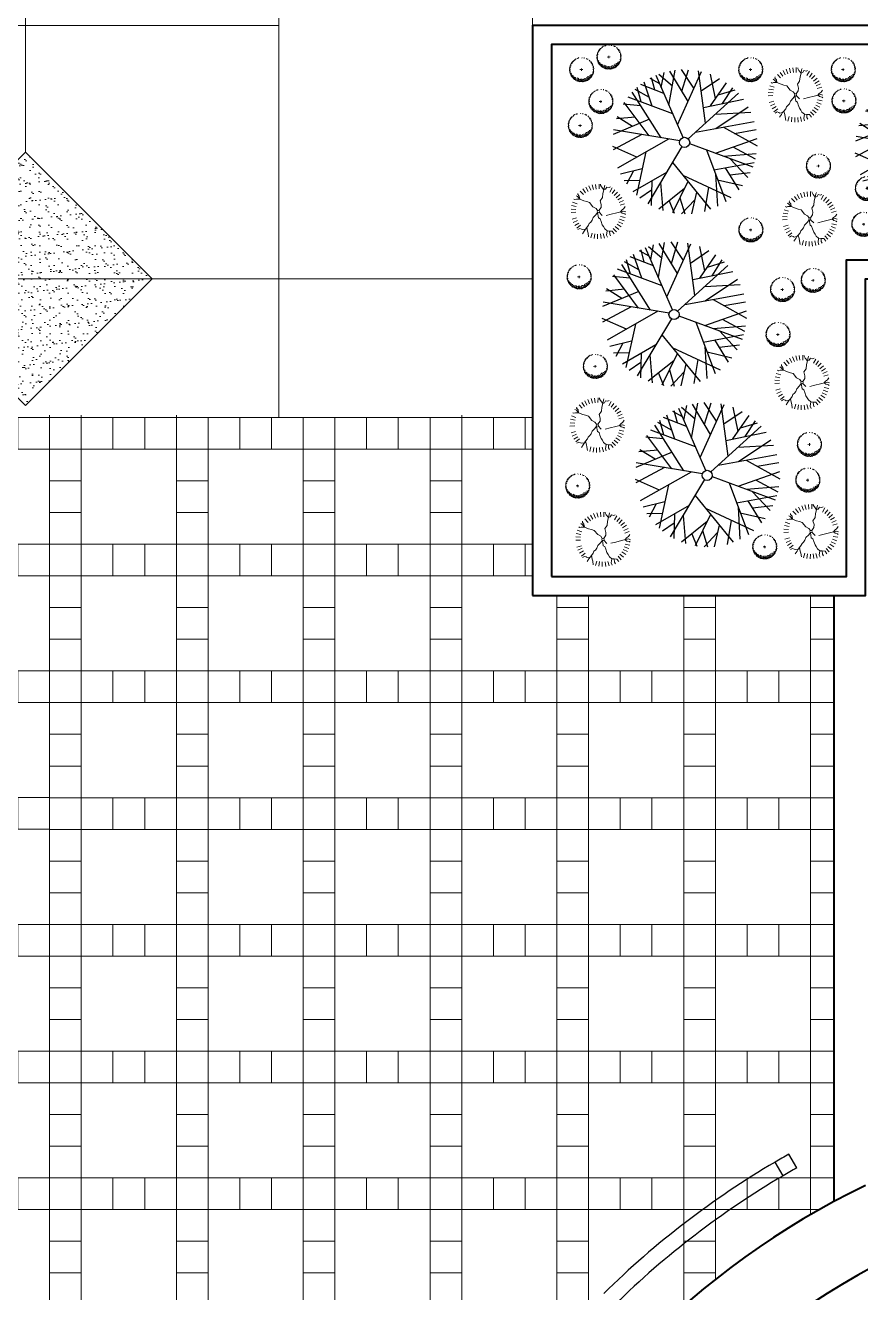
# Model space of a CAD drawing. Header units: millimetres. Extents: x 216896 to 446004, y 63591 to 243769.
# Drawn here: x 354651 to 367824, y 201232 to 221232 of the extents above; entities that cross this region are included whole.
import ezdxf

# ---------------------------------------------------------------- set-up
doc = ezdxf.new("R2010")
doc.units = ezdxf.units.MM
for name, color, linetype in [('1_furn', 26, 'Continuous'), ('glass', 4, 'Continuous'), ('PLUMA 6', 4, 'Continuous')]:
    doc.layers.add(name, color=color, linetype=linetype)
for name, color, linetype, lineweight in [('concr. box', 250, 'Continuous', 20), ('trees 1', 84, 'Continuous', 5), ('wall', 5, 'Continuous', 40)]:
    doc.layers.add(name, color=color, linetype=linetype, lineweight=lineweight)
doc.layers.add('green', color=7, linetype='Continuous', true_color=0x45e718)
doc.layers.add('trees', color=7, linetype='Continuous', true_color=0x547000)
doc.layers.add('line pedestr', color=7, linetype='Continuous', lineweight=5, true_color=0x1c1c1c)
doc.layers.add('trees 2', color=7, linetype='Continuous', lineweight=5, true_color=0x91c200)

# ---------------------------------------------------------------- blocks, each defined once
blk = doc.blocks.new('pissoo')
at = {"color": 0}
for p, q in [((-1.175, -4.384), (0, 0)), ((-0.562, -4.03), (0.483, -0.129)), ((-0.139, -0.52), (-0.01, -0.037)), ((4.337, -1.202), (-0.01, -0.037)), ((0.473, -0.167), (-0.01, -0.037)), ((0.344, -0.65), (0.473, -0.167)), ((0.827, -0.779), (0.956, -0.296)), ((3.724, -1.556), (-0.139, -0.52)), ((0.344, -0.65), (-0.139, -0.52)), ((0.887, -4.419), (1.932, -0.518)), ((1.309, -0.909), (1.439, -0.426)), ((1.792, -1.038), (1.922, -0.555)), ((2.405, -0.684), (1.922, -0.555)), ((1.37, -4.548), (2.405, -0.684)), ((2.275, -1.167), (2.405, -0.684)), ((2.758, -1.297), (2.888, -0.814)), ((3.241, -1.426), (3.371, -0.943)), ((0.214, -1.133), (-0.269, -1.003)), ((2.275, -1.167), (1.792, -1.038)), ((2.818, -4.936), (3.854, -1.073)), ((3.724, -1.556), (3.854, -1.073)), ((0.085, -1.616), (-0.398, -1.486)), ((2.146, -1.65), (1.663, -1.521)), ((-0.657, -2.452), (-0.528, -1.969)), ((3.336, -3.004), (-0.528, -1.969)), ((-0.045, -2.099), (-0.528, -1.969)), ((-0.174, -2.582), (-0.045, -2.099)), ((2.017, -2.133), (1.534, -2.004)), ((0.309, -2.711), (0.438, -2.228)), ((0.792, -2.84), (0.921, -2.357)), ((3.207, -3.487), (-0.657, -2.452)), ((-0.174, -2.582), (-0.657, -2.452)), ((1.275, -2.97), (1.404, -2.487)), ((1.887, -2.616), (1.404, -2.487)), ((1.758, -3.099), (1.887, -2.616)), ((2.241, -3.229), (2.37, -2.746)), ((-0.303, -3.065), (-0.786, -2.935)), ((1.758, -3.099), (1.275, -2.97)), ((2.724, -3.358), (2.853, -2.875)), ((3.207, -3.487), (3.336, -3.004)), ((-0.433, -3.547), (-0.916, -3.418)), ((1.628, -3.582), (1.145, -3.453)), ((2.818, -4.936), (-1.045, -3.901)), ((-0.562, -4.03), (-1.045, -3.901)), ((1.499, -4.065), (1.016, -3.936)), ((1.37, -4.548), (0.887, -4.419))]:
    blk.add_line(p, q, dxfattribs=at)
blk = doc.blocks.new('arbor3')
at = {"layer": 'trees 1'}
for p, q in [((-0.178, 0.41), (-0.144, 0.343)), ((-0.128, 0.431), (-0.102, 0.36)), ((-0.076, 0.445), (-0.059, 0.373)), ((-0.023, 0.454), (-0.015, 0.379)), ((0.031, 0.455), (0.03, 0.38)), ((0.085, 0.449), (0.074, 0.375)), ((0.138, 0.437), (0.118, 0.365)), ((0.157, 0.418), (0.159, 0.43)), ((0.165, 0.385), (0.157, 0.418)), ((0.21, 0.38), (0.223, 0.401)), ((-0.368, 0.222), (-0.301, 0.189)), ((-0.34, 0.269), (-0.278, 0.227)), ((-0.294, 0.301), (-0.305, 0.313)), ((-0.268, 0.301), (-0.294, 0.301)), ((-0.218, 0.288), (-0.268, 0.301)), ((-0.243, 0.336), (-0.26, 0.356)), ((-0.218, 0.288), (-0.243, 0.336)), ((-0.23, 0.365), (-0.222, 0.384)), ((-0.213, 0.333), (-0.23, 0.365)), ((-0.218, 0.288), (-0.213, 0.333)), ((-0.162, 0.245), (-0.218, 0.288)), ((-0.122, 0.222), (-0.162, 0.245)), ((-0.082, 0.197), (-0.122, 0.222)), ((0.088, 0.18), (0.134, 0.219)), ((0.134, 0.219), (0.158, 0.282)), ((0.158, 0.282), (0.188, 0.333)), ((0.188, 0.333), (0.165, 0.385)), ((0.188, 0.333), (0.21, 0.38)), ((0.188, 0.333), (0.217, 0.337)), ((0.217, 0.337), (0.242, 0.362)), ((0.242, 0.362), (0.275, 0.344)), ((0.322, 0.327), (0.269, 0.274)), ((0.275, 0.344), (0.298, 0.349)), ((0.357, 0.286), (0.299, 0.24)), ((0.387, 0.241), (0.323, 0.202)), ((-0.416, 0.014), (-0.341, 0.016)), ((-0.405, 0.121), (-0.332, 0.105)), ((-0.39, 0.173), (-0.319, 0.148)), ((-0.047, 0.118), (-0.082, 0.197)), ((-0.008, 0.08), (-0.047, 0.118)), ((0.001, 0.013), (-0.034, -0.016)), ((0.008, 0.041), (-0.008, 0.08)), ((0.001, 0.013), (-0.008, -0.074)), ((0.024, 0.009), (0.059, -0.053)), ((0.029, 0.036), (0.074, 0.074)), ((0.074, 0.074), (0.088, 0.117)), ((0.088, 0.117), (0.088, 0.18)), ((0.412, 0.193), (0.343, 0.162)), ((0.43, 0.142), (0.358, 0.12)), ((0.441, 0.089), (0.367, 0.076)), ((0.446, 0.035), (0.371, 0.032)), ((-0.411, -0.04), (-0.337, -0.028)), ((-0.4, -0.093), (-0.328, -0.072)), ((-0.382, -0.144), (-0.313, -0.114)), ((-0.336, -0.161), (-0.37, -0.169)), ((-0.312, -0.175), (-0.336, -0.161)), ((-0.299, -0.188), (-0.312, -0.175)), ((-0.254, -0.193), (-0.299, -0.188)), ((-0.254, -0.193), (-0.279, -0.218)), ((-0.228, -0.174), (-0.254, -0.193)), ((-0.228, -0.174), (-0.229, -0.232)), ((-0.19, -0.147), (-0.228, -0.174)), ((-0.172, -0.121), (-0.19, -0.147)), ((-0.145, -0.108), (-0.172, -0.121)), ((-0.115, -0.085), (-0.145, -0.108)), ((-0.089, -0.048), (-0.115, -0.085)), ((-0.034, -0.016), (-0.089, -0.048)), ((-0.008, -0.074), (0.013, -0.094)), ((0.013, -0.094), (0.015, -0.139)), ((0.015, -0.139), (0.021, -0.194)), ((0.021, -0.194), (0.033, -0.228)), ((0.12, -0.067), (0.201, -0.07)), ((0.201, -0.07), (0.292, -0.071)), ((0.292, -0.071), (0.403, -0.073)), ((0.37, -0.221), (0.308, -0.179)), ((0.398, -0.174), (0.331, -0.141)), ((0.353, -0.072), (0.381, -0.05)), ((0.353, -0.072), (0.373, -0.099)), ((0.373, -0.099), (0.409, -0.119)), ((0.381, -0.05), (0.417, -0.037)), ((0.403, -0.073), (0.43, -0.093)), ((0.409, -0.119), (0.417, -0.131)), ((0.417, -0.037), (0.445, -0.012)), ((-0.279, -0.218), (-0.318, -0.25)), ((-0.231, -0.266), (-0.237, -0.325)), ((-0.229, -0.232), (-0.231, -0.266)), ((-0.207, -0.345), (-0.169, -0.281)), ((-0.159, -0.37), (-0.13, -0.301)), ((-0.108, -0.389), (-0.088, -0.317)), ((-0.055, -0.401), (-0.044, -0.327)), ((-0.001, -0.407), (0, -0.332)), ((0.033, -0.228), (0.041, -0.267)), ((0.041, -0.267), (0.07, -0.307)), ((0.07, -0.307), (0.044, -0.37)), ((0.044, -0.37), (0.047, -0.406)), ((0.07, -0.307), (0.106, -0.319)), ((0.106, -0.319), (0.096, -0.368)), ((0.096, -0.368), (0.103, -0.398)), ((0.106, -0.319), (0.147, -0.333)), ((0.147, -0.333), (0.166, -0.38)), ((0.208, -0.361), (0.174, -0.295)), ((0.255, -0.334), (0.212, -0.272)), ((0.298, -0.301), (0.248, -0.245)), ((0.336, -0.263), (0.28, -0.214))]:
    blk.add_line(p, q, dxfattribs=at)
blk.add_circle((0.015, 0.024), 0.0177, dxfattribs=at)
blk = doc.blocks.new('A$C19F01AD3')
at = {"color": 0}
for p, q in [((-0.292, 0.682), (-0.444, 0.833)), ((-0.41, 0.656), (-0.413, 0.85)), ((-0.095, 0.686), (-0.355, 0.876)), ((-0.284, 0.566), (-0.306, 0.895)), ((-0.115, 0.82), (-0.22, 0.92)), ((-0.199, 0.762), (-0.197, 0.926)), ((-0.003, 0.066), (-0.132, 0.938)), ((-0.108, 0.772), (-0.021, 0.947)), ((0.036, 0.751), (-0.094, 0.942)), ((-0.071, 0.523), (0.125, 0.94)), ((-0.03, 0.247), (0.451, 0.836)), ((0.181, 0.505), (0.055, 0.946)), ((0.139, 0.654), (0.295, 0.902)), ((0.301, 0.652), (0.208, 0.926)), ((0.327, 0.171), (0.415, 0.854)), ((-0.427, 0.608), (-0.645, 0.687)), ((-0.423, 0.202), (-0.625, 0.705)), ((-0.053, 0.401), (-0.557, 0.761)), ((-0.281, 0.137), (-0.489, 0.808)), ((0.381, 0.592), (0.656, 0.688)), ((0.537, 0.448), (0.555, 0.771)), ((-0.537, 0.486), (-0.78, 0.526)), ((-0.603, 0.378), (-0.762, 0.551)), ((0.447, 0.372), (0.728, 0.611)), ((0.61, 0.361), (0.792, 0.525)), ((-0.365, 0.409), (-0.874, 0.342)), ((-0.056, 0.034), (-0.851, 0.397)), ((0.057, 0.032), (0.844, 0.436)), ((0.354, 0.378), (0.885, 0.344)), ((0.581, 0.486), (0.812, 0.493)), ((-0.514, 0.243), (-0.925, 0.146)), ((-0.649, -0.024), (-0.917, 0.192)), ((0.438, 0.069), (0.92, 0.232)), ((0.481, 0.25), (0.935, 0.157)), ((-0.191, 0.096), (-0.93, -0.097)), ((-0.519, 0.01), (-0.785, -0.504)), ((0.172, 0.091), (0.947, 0.026)), ((0.542, 0.06), (0.9, -0.29)), ((-0.048, -0.045), (-0.672, -0.648)), ((0.058, -0.031), (0.774, -0.539)), ((0.66, -0.055), (0.944, -0.08)), ((-0.623, -0.191), (-0.916, -0.185)), ((-0.695, -0.33), (-0.891, -0.28)), ((-0.739, -0.188), (-0.874, -0.33)), ((-0.33, -0.318), (-0.818, -0.45)), ((-0.222, -0.214), (0.101, -0.931)), ((0.25, -0.167), (0.318, -0.882)), ((0.351, -0.239), (0.926, -0.196)), ((0.447, -0.307), (0.864, -0.381)), ((0.592, -0.221), (0.832, -0.446)), ((-0.579, -0.491), (-0.753, -0.551)), ((-0.544, -0.376), (-0.636, -0.683)), ((-0.44, -0.424), (-0.504, -0.786)), ((-0.135, -0.408), (0.394, -0.852)), ((0.276, -0.444), (0.808, -0.487)), ((0.426, -0.456), (0.522, -0.782)), ((0.513, -0.354), (0.675, -0.657)), ((-0.158, -0.58), (-0.551, -0.753)), ((-0.092, -0.504), (-0.391, -0.848)), ((0.148, -0.645), (0.016, -0.936)), ((0.282, -0.506), (0.196, -0.916)), ((0.289, -0.582), (0.583, -0.738)), ((0.458, -0.563), (0.724, -0.603)), ((-0.393, -0.684), (-0.371, -0.857)), ((-0.066, -0.756), (-0.281, -0.891)), ((-0.245, -0.681), (-0.239, -0.903)), ((-0.018, -0.666), (-0.154, -0.922))]:
    blk.add_line(p, q, dxfattribs=at)
blk.add_circle((0, 0), 0.0659, dxfattribs=at)
blk = doc.blocks.new('arber')
at = {"layer": 'trees 2'}
for p, q in [((-0.191, -0.004), (-0.181, 0.005)), ((-0.19, 0.014), (-0.175, 0.017)), ((-0.176, 0.032), (-0.189, 0.034)), ((-0.171, 0.015), (-0.189, 0.021)), ((-0.188, 0.008), (-0.177, 0.001)), ((-0.166, 0.042), (-0.184, 0.044)), ((-0.171, 0.048), (-0.179, 0.056)), ((-0.177, 0.071), (-0.165, 0.075)), ((-0.165, 0.062), (-0.174, 0.065)), ((-0.17, 0.081), (-0.162, 0.07)), ((-0.169, 0.088), (-0.155, 0.085)), ((-0.151, 0.081), (-0.165, 0.094)), ((-0.15, 0.099), (-0.161, 0.105)), ((-0.136, 0.104), (-0.152, 0.113)), ((-0.139, 0.112), (-0.144, 0.122)), ((-0.135, 0.135), (-0.122, 0.135)), ((-0.128, 0.123), (-0.135, 0.129)), ((-0.125, 0.142), (-0.122, 0.129)), ((-0.122, 0.148), (-0.11, 0.139)), ((-0.107, 0.135), (-0.116, 0.152)), ((-0.1, 0.15), (-0.107, 0.161)), ((-0.085, 0.151), (-0.096, 0.164)), ((-0.085, 0.159), (-0.085, 0.17)), ((-0.07, 0.164), (-0.074, 0.172)), ((-0.06, 0.181), (-0.062, 0.168)), ((-0.055, 0.185), (-0.047, 0.173)), ((-0.034, 0.179), (-0.037, 0.191)), ((0.021, -0.005), (-0.021, 0.005)), ((-0.017, 0.181), (-0.013, 0.191)), ((-0.001, 0.18), (-0.002, 0.19)), ((0.008, 0.015), (-0.001, -0.021)), ((0.003, 0.195), (0.011, 0.185)), ((0.055, 0.175), (0.062, 0.183)), ((0.095, 0.173), (0.091, 0.159)), ((0.119, 0.143), (0.129, 0.147)), ((0.129, 0.132), (0.135, 0.139)), ((0.142, 0.139), (0.141, 0.126)), ((0.157, 0.104), (0.167, 0.111)), ((0.165, 0.089), (0.176, 0.089)), ((0.171, 0.074), (0.179, 0.078)), ((0.188, 0.064), (0.174, 0.066)), ((0.174, 0.051), (0.193, 0.052)), ((0.192, 0.059), (0.179, 0.051)), ((0.185, 0.076), (0.18, 0.064)), ((0.18, 0.024), (0.197, 0.029)), ((0.186, 0.038), (0.198, 0.04)), ((0.187, 0.021), (0.198, 0.017)), ((0.187, 0.005), (0.196, 0.006)), ((0.201, 0.001), (0.192, -0.007)), ((-0.177, -0.023), (-0.187, -0.019)), ((-0.17, -0.027), (-0.187, -0.032)), ((-0.175, -0.041), (-0.187, -0.043)), ((-0.177, -0.008), (-0.186, -0.009)), ((-0.164, -0.053), (-0.183, -0.055)), ((-0.181, -0.062), (-0.169, -0.054)), ((-0.165, -0.015), (-0.177, -0.023)), ((-0.177, -0.067), (-0.164, -0.069)), ((-0.175, -0.079), (-0.169, -0.067)), ((-0.159, -0.04), (-0.171, -0.048)), ((-0.16, -0.077), (-0.168, -0.081)), ((-0.155, -0.091), (-0.166, -0.092)), ((-0.151, -0.054), (-0.163, -0.062)), ((-0.147, -0.092), (-0.161, -0.103)), ((-0.147, -0.107), (-0.157, -0.114)), ((-0.143, -0.065), (-0.155, -0.073)), ((-0.155, -0.073), (-0.154, -0.082)), ((-0.131, -0.114), (-0.148, -0.123)), ((-0.133, -0.097), (-0.145, -0.105)), ((-0.144, -0.129), (-0.135, -0.116)), ((-0.14, -0.08), (-0.14, -0.09)), ((-0.138, -0.132), (-0.125, -0.129)), ((-0.131, -0.142), (-0.131, -0.129)), ((-0.117, -0.098), (-0.129, -0.105)), ((-0.128, -0.088), (-0.127, -0.098)), ((-0.114, -0.112), (-0.126, -0.12)), ((-0.119, -0.134), (-0.125, -0.141)), ((-0.108, -0.146), (-0.118, -0.15)), ((-0.109, -0.124), (-0.109, -0.134)), ((-0.1, -0.143), (-0.109, -0.159)), ((-0.096, -0.133), (-0.102, -0.14)), ((-0.086, -0.152), (-0.102, -0.156)), ((-0.095, -0.157), (-0.101, -0.167)), ((-0.088, -0.112), (-0.1, -0.12)), ((-0.088, -0.144), (-0.099, -0.147)), ((-0.077, -0.158), (-0.09, -0.172)), ((-0.073, -0.122), (-0.084, -0.128)), ((-0.084, -0.176), (-0.081, -0.161)), ((-0.083, -0.129), (-0.082, -0.138)), ((-0.079, -0.156), (-0.076, -0.165)), ((-0.07, -0.137), (-0.078, -0.148)), ((-0.077, -0.177), (-0.066, -0.169)), ((-0.067, -0.183), (-0.072, -0.171)), ((-0.059, -0.142), (-0.065, -0.15)), ((-0.059, -0.172), (-0.061, -0.181)), ((-0.06, -0.156), (-0.056, -0.164)), ((-0.045, -0.137), (-0.053, -0.148)), ((-0.044, -0.178), (-0.052, -0.186)), ((-0.047, -0.149), (-0.051, -0.163)), ((-0.044, -0.159), (-0.048, -0.168)), ((-0.034, -0.166), (-0.043, -0.174)), ((-0.029, -0.174), (-0.042, -0.183)), ((-0.038, -0.173), (-0.04, -0.19)), ((-0.027, -0.141), (-0.035, -0.151)), ((-0.029, -0.15), (-0.033, -0.163)), ((-0.028, -0.183), (-0.03, -0.195)), ((-0.019, -0.155), (-0.023, -0.167)), ((-0.021, -0.175), (-0.015, -0.182)), ((-0.011, -0.177), (-0.017, -0.195)), ((-0.011, -0.197), (-0.013, -0.182)), ((-0.007, -0.155), (-0.01, -0.164)), ((-0.004, -0.168), (0.003, -0.175)), ((-0.004, -0.195), (0.003, -0.184)), ((0.008, -0.197), (-0.001, -0.188)), ((0.005, -0.145), (0.001, -0.159)), ((0.011, -0.183), (0.012, -0.192)), ((0.013, -0.166), (0.012, -0.175)), ((0.023, -0.143), (0.018, -0.155)), ((0.025, -0.169), (0.019, -0.179)), ((0.032, -0.175), (0.023, -0.188)), ((0.027, -0.184), (0.023, -0.194)), ((0.031, -0.176), (0.036, -0.193)), ((0.035, -0.153), (0.035, -0.166)), ((0.04, -0.172), (0.048, -0.178)), ((0.044, -0.182), (0.047, -0.194)), ((0.047, -0.149), (0.046, -0.159)), ((0.054, -0.136), (0.055, -0.15)), ((0.054, -0.161), (0.063, -0.165)), ((0.057, -0.17), (0.059, -0.189)), ((0.066, -0.188), (0.057, -0.175)), ((0.069, -0.153), (0.071, -0.162)), ((0.07, -0.128), (0.07, -0.141)), ((0.071, -0.184), (0.073, -0.171)), ((0.083, -0.181), (0.071, -0.176)), ((0.081, -0.152), (0.079, -0.164)), ((0.081, -0.167), (0.085, -0.175)), ((0.085, -0.133), (0.09, -0.145)), ((0.09, -0.154), (0.086, -0.17)), ((0.095, -0.125), (0.098, -0.135)), ((0.095, -0.161), (0.096, -0.172)), ((0.096, -0.153), (0.107, -0.167)), ((0.097, -0.15), (0.106, -0.152)), ((0.108, -0.125), (0.111, -0.135)), ((0.111, -0.153), (0.118, -0.163)), ((0.118, -0.137), (0.126, -0.155)), ((0.132, -0.151), (0.12, -0.142)), ((0.125, -0.112), (0.125, -0.122)), ((0.13, -0.118), (0.133, -0.128)), ((0.136, -0.145), (0.133, -0.132)), ((0.146, -0.138), (0.133, -0.137)), ((0.138, -0.126), (0.145, -0.131)), ((0.14, -0.11), (0.143, -0.12)), ((0.147, -0.107), (0.162, -0.116)), ((0.15, -0.115), (0.154, -0.125)), ((0.161, -0.084), (0.176, -0.097)), ((0.161, -0.101), (0.171, -0.108)), ((0.18, -0.091), (0.165, -0.087)), ((0.181, -0.084), (0.173, -0.073)), ((0.187, -0.074), (0.175, -0.078)), ((0.176, -0.065), (0.184, -0.068)), ((0.177, -0.045), (0.194, -0.047)), ((0.181, -0.018), (0.199, -0.024)), ((0.182, -0.051), (0.19, -0.058)), ((0.201, -0.017), (0.186, -0.02)), ((0.187, -0.034), (0.199, -0.036)), ((0.199, -0.011), (0.188, -0.004))]:
    blk.add_line(p, q, dxfattribs=at)
blk = doc.blocks.new('A$C47DD4A19')
at = {"color": 0}
for p, q in [((-0.73, 4.32), (-1.34, 4.51)), ((-0.62, 3.87), (-1.29, 4.41)), ((-0.63, 4.47), (-1.23, 3.86)), ((-0.58, 4.22), (-0.95, 5.02)), ((-0.62, 3.77), (-0.94, 4.57)), ((-0.73, 4.12), (-0.08, 4.33)), ((-0.68, 4.12), (-0.24, 4.78)), ((-0.67, 3.72), (-0.64, 4.73)), ((-0.63, 4.37), (-0.22, 3.73)), ((-0.53, 4.38), (-0.49, 4.98)), ((1.27, 4.91), (1.01, 2.74)), ((1.08, 4.66), (1.49, 3.96)), ((1.34, 3.8), (1.27, 4.91)), ((1.49, 4.06), (1.43, 4.66)), ((1.44, 4.16), (1.94, 4.57)), ((1.44, 3.96), (2.34, 4.43)), ((1.49, 4.11), (2.04, 4.62)), ((-4.04, 0.28), (-4.58, -0.28)), ((-4.54, 0.22), (-3.38, 0.14)), ((-3.93, 0.13), (-4.35, 0.83)), ((-3.38, 2.86), (-4.33, 2.9)), ((-2.76, 2.42), (-4.17, 2.4)), ((-4.04, 3.25), (-3.23, 2.97)), ((-3.18, 0.2), (-4.04, 0.28)), ((-3.33, 0.14), (-4.03, -0.12)), ((-3.28, 0.29), (-4, 0.79)), ((-3.43, 2.91), (-3.93, 2.65)), ((-2.98, 0.15), (-3.87, -0.57)), ((-3.77, -0.47), (-3.13, 0.15)), ((-2.46, 2.22), (-3.76, 2)), ((-3.43, 2.96), (-3.74, 3.56)), ((-3.23, 0.19), (-3.69, 0.59)), ((-3.48, 2.96), (-3.62, 2.36)), ((-2.72, 0.15), (-3.59, 0.79)), ((-3.23, 0.09), (-3.59, 0.79)), ((-2.47, 0.16), (-3.46, -0.77)), ((-3.08, 0.3), (-3.44, 0.85)), ((-3.43, 2.96), (-3.07, 2.42)), ((-3.38, 2.86), (-3.34, 3.87)), ((-3.38, 2.96), (-2.88, 3.07)), ((-3.38, 2.91), (-2.92, 2.72)), ((-1.44, 1.44), (-3.38, 2.81)), ((-3.31, 1.76), (-1.95, 1.78)), ((-3.23, 2.97), (-3.27, 2.36)), ((-3.23, 2.97), (-2.58, 3.18)), ((-3.23, 0.19), (-2.94, 0.96)), ((-0.1, -0.1), (-3.23, 0.19)), ((-3.18, 0.25), (-2.63, 0.31)), ((-3.18, 0.2), (-3.16, -0.61)), ((-3.14, 0.85), (-2.22, 0.16)), ((-3.13, 2.97), (-2.62, 2.68)), ((-3.13, 0.15), (-2.78, 0.71)), ((-3.13, 0.25), (-2.72, -0.25)), ((-3.02, 2.67), (-3.04, 3.83)), ((-2.27, 0.11), (-2.86, -0.76)), ((-1.49, 1.33), (-2.75, 1.46)), ((-2.71, 2.37), (-2.68, 3.58)), ((-1.71, -0.08), (-2.64, 0.96)), ((-2.49, 1.12), (-1.13, 1.09)), ((-2.35, 2.08), (-2.33, 3.59)), ((-1.71, 0.07), (-2.25, -0.8)), ((-2.19, 1.02), (-1.31, 0.03)), ((-1.93, 0.67), (-0.51, 0.55)), ((-1.85, 1.78), (-1.92, 3.09)), ((-0.86, -0.07), (-1.53, 0.78)), ((-0.55, 2.51), (-1.52, 3.15)), ((-1.49, 1.44), (-1.46, 2.8)), ((-0.66, 2.86), (-1.47, 3.6)), ((0, 0), (-1.44, 1.44)), ((-1.38, 4.11), (-0.66, 3.21)), ((-0.39, 2.06), (-1.31, 2.6)), ((-0.43, 1.71), (-1.3, 2.24)), ((-0.33, 1.3), (-1.14, 1.79)), ((-1.07, 0.64), (-0.35, -0.06)), ((-1.03, 1.09), (-0.95, 2.45)), ((-0.32, 0.85), (-0.98, 1.29)), ((-0.67, 3.77), (-0.81, 3.26)), ((-0.67, 3.67), (-0.23, 4.23)), ((-0.05, -0.05), (-0.67, 3.77)), ((-0.67, 0.69), (-0.59, 1.85)), ((-0.6, 2.81), (-0.17, 4.08)), ((-0.11, 3.43), (-0.55, 2.41)), ((-0.45, 2.41), (-0.01, 3.23)), ((0.05, 3.02), (-0.44, 1.81)), ((-0.32, 1.15), (0.11, 2.22)), ((-0.31, 0.4), (-0.28, 1.46)), ((-0.28, 1.71), (0.11, 2.47)), ((-0.22, 4.08), (-0.11, 3.43)), ((-0.17, 4.08), (-0.22, 4.08)), ((-0.21, 0.5), (0.22, 1.57)), ((-0.15, -0.3), (4.3, 1.74)), ((-0.13, 1.71), (-0.01, 0.35)), ((-0.1, -0.05), (2.63, 2.47)), ((-0.05, 0.2), (1.39, 4.11)), ((0.19, 0.86), (0.01, 2.27)), ((0.05, 0.3), (0.74, 0.82)), ((0.33, 1.42), (0.07, 2.02)), ((0.18, 1.01), (1.28, 1.58)), ((0.77, 2.18), (0.3, 2.98)), ((0.3, 2.78), (0.58, 1.57)), ((0.35, 0.06), (1.47, -0.28)), ((0.36, -0.35), (1.05, 0.22)), ((0.39, 0.56), (1.6, 0.58)), ((0.4, 0.46), (0.63, 1.42)), ((0.51, -0.44), (1.61, 0.28)), ((0.53, 1.52), (1.48, 2.04)), ((0.67, 2.13), (0.59, 3.49)), ((0.65, 0.11), (1.19, 1.08)), ((0.67, 2.18), (1.52, 2.19)), ((0.68, 4.09), (0.96, 2.84)), ((1.03, 1.83), (0.74, 0.92)), ((1.44, 4.06), (0.79, 3.79)), ((0.8, 0.17), (2.07, -0.11)), ((1.77, 2.6), (0.81, 2.48)), ((1.01, 2.74), (0.83, 4.3)), ((1.34, 4.06), (0.83, 4.25)), ((0.89, 0.87), (1.95, 1.14)), ((0.9, 0.27), (1.44, 1.08)), ((1.44, 4.01), (0.94, 3.9)), ((1.44, 3.96), (0.99, 3.65)), ((1.06, 2.94), (2.2, 3.57)), ((1.07, -0.43), (2.16, 0.29)), ((1.19, 1.18), (1.32, 2.19)), ((2.4, 4.12), (1.25, 3.5)), ((1.29, 4.21), (1.8, 3.46)), ((1.39, 4.06), (1.65, 3.46)), ((1.39, 1.33), (2.59, 1.71)), ((1.4, 0.58), (1.69, 1.44)), ((1.4, 0.48), (2.72, 0.1)), ((1.44, 3.96), (1.95, 3.97)), ((1.44, 3.91), (1.5, 3.35)), ((1.81, 2.9), (1.53, 1.59)), ((2.67, 0.2), (1.62, -0.63)), ((1.7, 0.63), (2.24, 1.75)), ((1.77, 2.6), (1.77, 2.6)), ((1.83, 1.8), (3.34, 2.23)), ((1.88, 1.9), (2.11, 3.01)), ((2, 0.69), (3.07, 0.31)), ((2.63, 2.52), (2.02, 2.56)), ((2.58, 2.51), (2.03, 2.1)), ((2.08, -0.57), (3.22, 0.31)), ((2.18, 2.1), (2.41, 3.12)), ((2.68, 2.52), (2.21, 3.01)), ((2.25, 0.85), (3.42, 0.51)), ((2.58, 2.57), (2.28, 1.96)), ((2.3, 0.9), (2.84, 1.97)), ((2.43, 2.31), (2.82, 3.17)), ((2.53, 2.31), (3.58, 2.63)), ((2.53, 2.51), (2.54, 1.86)), ((2.65, 1.11), (3.29, 2.23)), ((2.68, 2.32), (2.67, 3.17)), ((2.68, -0.61), (3.73, 0.12)), ((3.29, 2.17), (2.9, 1.11)), ((2.95, 1.06), (4.17, 0.63)), ((3.2, 1.37), (3.73, 2.59)), ((3.95, 1.63), (3.3, 1.72)), ((3.34, -0.85), (4.23, 0.02)), ((3.5, 1.42), (4.37, 1.03)), ((3.59, 2.23), (4.1, 1.69)), ((4.25, 1.74), (3.6, 1.78)), ((3.61, 0.87), (3.95, 1.63)), ((3.9, 1.63), (4.19, 2.69)), ((3.9, 1.63), (4.67, 1.24)), ((3.9, 1.63), (4.11, 1.03)), ((4, 1.63), (4.37, 1.03)), ((4.15, 1.59), (4.86, 1.85)), ((4.15, 1.69), (4.96, 1.55)), ((4.2, 1.74), (4.6, 2.3)), ((4.25, 1.74), (4.44, 2.3)), ((4.67, 1.24), (4.32, 0.93)), ((-3.92, -3.4), (-5.03, -3.26)), ((-4.22, -3.8), (-4.78, -3.56)), ((-4.27, -3.8), (-4.77, -3.81)), ((-3.67, -3.09), (-4.69, -2.96)), ((-3.97, -3.7), (-4.68, -3.26)), ((-3.23, -2.78), (-4.59, -2.4)), ((-0.2, -0.21), (-4.56, -4.16)), ((-3.92, -3.75), (-4.48, -3.1)), ((-4.22, -3.75), (-4.46, -4.51)), ((-4.32, -3.86), (-4.25, -4.56)), ((-4.27, -3.8), (-4.08, -3.25)), ((-3.71, -3.74), (-4.22, -3.8)), ((-4.22, -3.75), (-4, -4.46)), ((-4.22, -3.85), (-3.45, -4.29)), ((-4.11, -3.85), (-3.21, -3.94)), ((-4.02, -3.75), (-3.63, -2.89)), ((-4.02, -3.75), (-3.11, -3.48)), ((-3.99, -2.24), (-2.78, -2.32)), ((-3.67, -3.34), (-3.85, -4.5)), ((-2.53, -2.06), (-3.6, -1.78)), ((-3.37, -3.03), (-3.35, -4.34)), ((-3.22, -0.11), (-3.12, -0.41)), ((-1.99, -1.7), (-3.2, -1.17)), ((-3.03, -2.62), (-2.95, -3.98)), ((-1.64, -1.39), (-2.81, -0.86)), ((-2.55, -3.77), (-2.73, -2.32)), ((-0.96, -2.74), (-2.45, -3.67)), ((-1.15, -3.25), (-2.4, -4.02)), ((-1.3, -3.6), (-2.34, -4.43)), ((-2.33, -1.96), (-2.21, -3.26)), ((-1.14, -0.93), (-2.16, -0.64)), ((-2.06, -3.06), (-0.77, -2.23)), ((-1.28, -4.31), (-2.05, -3.87)), ((-1.39, -4.16), (-2.04, -4.32)), ((-1.36, -0.07), (-1.95, -0.89)), ((-1.71, -2.9), (-1.89, -1.65)), ((-1.39, -4.31), (-1.85, -3.61)), ((-0.57, -1.72), (-1.72, -2.4)), ((-0.96, -0.07), (-1.5, -0.93)), ((-0.79, -0.67), (-1.5, -0.43)), ((-1.44, -4.26), (-1.45, -3.6)), ((-1.44, -4.26), (0, 0)), ((-0.43, -1.22), (-1.43, -1.94)), ((-1.39, -4.21), (-0.69, -3.59)), ((-1.34, -4.11), (-1.12, -4.86)), ((-1.29, -4.26), (-0.79, -4)), ((-0.25, -0.16), (-1.26, -0.17)), ((-0.77, -4.95), (-1.24, -3.95)), ((-1.2, -3.3), (-0.63, -4.4)), ((-1.19, -0.98), (-1.12, -2.24)), ((-1.19, -4.15), (-0.88, -4.55)), ((-0.6, -0.01), (-1.14, -1.08)), ((-0.39, -0.81), (-1.13, -1.43)), ((-1, -3.04), (-0.53, -4.04)), ((-0.87, -2.03), (-0.79, -0.67)), ((-0.44, -3.69), (-0.81, -2.38)), ((-0.67, -2.18), (-0.19, -3.33)), ((-0.55, -0.41), (-0.53, -1.47)), ((0.13, -1.66), (-0.51, -2.63)), ((-0.47, -1.72), (-0.2, -2.78)), ((0.14, -2.27), (-0.4, -3.23)), ((0.35, -2.61), (-0.39, -3.79)), ((-0.38, -1.32), (-0.06, -2.37)), ((0.41, -3.12), (-0.38, -4.34)), ((-0.35, -0.16), (-0.23, -1.01)), ((0.07, -1.01), (-0.32, -1.92)), ((-0.17, -4.74), (0.52, -3.57)), ((-0.1, -0.25), (0.02, -0.86)), ((-0.05, -0.15), (4, -0.94)), ((-0.05, -0.2), (2.24, -4.09)), ((0.68, -4.12), (-0.01, -5.19)), ((4.64, -2.99), (0, -0.2)), ((0.01, -0.81), (1.1, -5.47)), ((0.02, -0.86), (0.01, -0.81)), ((0.17, -1.31), (1.05, -2.15)), ((0.24, -1.91), (1.06, -2.8)), ((1.32, -3.45), (0.4, -2.61)), ((0.42, -0.85), (0.49, -1.81)), ((0.46, -3.27), (1.43, -4.16)), ((0.6, -2.31), (0.68, -1.55)), ((0.68, -1.45), (1.49, -1.49)), ((0.73, -3.97), (1.8, -4.86)), ((0.84, -1.85), (0.75, -2.71)), ((0.82, -0.64), (1.19, -1.94)), ((0.89, -1.7), (2.05, -1.78)), ((0.97, -0.49), (1.69, -1.28)), ((1.02, -3.56), (1.15, -2.35)), ((1.1, -2.15), (2.25, -2.08)), ((1.56, -3), (1.18, -4.16)), ((1.23, -0.94), (2.23, -0.92)), ((1.25, -2.45), (2.41, -2.53)), ((1.6, -1.99), (1.33, -1.09)), ((1.44, -4.76), (1.77, -3.29)), ((1.56, -2.85), (2.77, -2.82)), ((1.57, -0.58), (2.04, -1.53)), ((1.63, -1.18), (2.64, -1.16)), ((1.67, -2.99), (2.88, -3.17)), ((1.85, -2.08), (1.84, -1.43)), ((2.39, -4.29), (1.84, -4.2)), ((1.88, -3.44), (3.19, -3.52)), ((1.94, -1.53), (3, -1.46)), ((2.08, -3.89), (1.95, -5.01)), ((2.03, -0.52), (2.4, -1.77)), ((3.09, -3.88), (2.03, -3.59)), ((2.26, -2.68), (2.2, -1.67)), ((2.55, -4.29), (2.2, -4.65)), ((2.24, -4.14), (2.71, -4.89)), ((2.28, -0.61), (2.8, -1.71)), ((2.29, -4.14), (3.15, -4.33)), ((2.29, -4.14), (3.05, -4.43)), ((2.29, -4.29), (2.41, -5.05)), ((2.59, -4.24), (2.38, -3.49)), ((2.39, -4.34), (2.99, -3.73)), ((2.55, -1.87), (3.76, -1.8)), ((2.66, -1.97), (2.67, -2.78)), ((2.83, -0.71), (3.26, -1.81)), ((3.03, -3.32), (2.91, -2.07)), ((3.21, -2.16), (4.57, -2.04)), ((3.24, -0.7), (3.61, -1.6)), ((3.42, -2.26), (3.54, -3.52)), ((3.44, -0.9), (4, -0.99)), ((4.15, -0.88), (3.5, -1.3)), ((4.25, -0.78), (3.59, -0.44)), ((3.95, -0.99), (3.59, -0.64)), ((3.64, -0.89), (4.06, -1.79)), ((3.82, -2.5), (3.9, -3.71)), ((3.95, -0.94), (3.83, -0.18)), ((3.9, -0.94), (3.86, -1.49)), ((3.9, -0.99), (4.8, -0.82)), ((3.9, -0.84), (4.06, -1.59)), ((4.55, -1.03), (3.9, -0.84)), ((3.95, -0.89), (4.95, -0.42)), ((3.98, -2.55), (5.18, -2.43)), ((4, -1.09), (4.29, -0.33)), ((4, -0.89), (4.21, -1.69)), ((4.84, -2.94), (4.04, -3.1)), ((4.05, -0.94), (4.61, -1.43)), ((4.08, -2.7), (4.84, -3.09)), ((4.08, -2.7), (4.45, -3.85)), ((4.79, -2.99), (4.09, -3.56)), ((4.69, -2.94), (4.28, -2.55)), ((4.44, -2.95), (4.73, -2.34)), ((4.64, -2.99), (4.47, -2.14)), ((4.54, -2.84), (5.14, -2.68)), ((4.54, -2.89), (4.85, -3.29)), ((4.54, -2.94), (4.7, -3.39)), ((-1.39, -4.31), (-1.83, -4.92)), ((0.25, -5.69), (0.89, -4.57)), ((0.95, -5.22), (0.46, -6.14)), ((1.36, -5.72), (0.65, -5.28)), ((0.65, -5.68), (1.26, -5.87)), ((1.06, -5.53), (0.92, -6.18)), ((1.96, -5.56), (0.99, -4.77)), ((1.05, -5.47), (1.87, -5.96)), ((1.06, -5.73), (1.65, -5.11)), ((1.16, -5.62), (1.22, -6.18)), ((1.16, -5.83), (1.62, -6.07)), ((1.31, -5.82), (1.25, -5.02)), ((1.26, -5.67), (1.81, -5.51)), ((1.62, -6.07), (1.26, -5.67)), ((1.65, -5.11), (1.36, -5.72))]:
    blk.add_line(p, q, dxfattribs=at)
blk = doc.blocks.new('bancc')
at = {"layer": '1_furn', "ltscale": 10}
for p, q in [((-1.179, -1.755), (-0.661, 0.177)), ((-1.139, -1.662), (-0.674, 0.077)), ((-1.063, -1.682), (-0.597, 0.057)), ((-1.06, -1.683), (-0.594, 0.056)), ((-1, -1.699), (-0.534, 0.04)), ((-0.944, -1.714), (-0.478, 0.025)), ((-0.87, -1.734), (-0.404, 0.005)), ((-0.866, -1.735), (-0.4, 0.004)), ((-0.026, -0.097), (-0.687, 0.081)), ((0, 0), (-0.661, 0.177)), ((-0.518, -1.932), (0, 0)), ((-0.736, -1.77), (-0.27, -0.031)), ((-0.732, -1.771), (-0.266, -0.032)), ((-0.602, -1.806), (-0.137, -0.067)), ((-0.597, -1.807), (-0.131, -0.068)), ((-0.518, -1.932), (-1.179, -1.755)), ((-0.492, -1.835), (-1.153, -1.658)), ((-1.9, -4.445), (-1.382, -2.513)), ((-0.721, -2.69), (-1.382, -2.513)), ((-1.86, -4.352), (-1.394, -2.613)), ((-1.784, -4.372), (-1.318, -2.634)), ((-1.781, -4.373), (-1.315, -2.635)), ((-1.721, -4.389), (-1.255, -2.651)), ((-1.665, -4.404), (-1.199, -2.666)), ((-1.591, -4.424), (-1.125, -2.685)), ((-1.586, -4.425), (-1.121, -2.687)), ((-1.457, -4.46), (-0.991, -2.722)), ((-1.453, -4.461), (-0.987, -2.722)), ((-0.747, -2.787), (-1.408, -2.61)), ((-1.323, -4.496), (-0.857, -2.757)), ((-1.318, -4.497), (-0.852, -2.759)), ((-1.239, -4.622), (-0.721, -2.69)), ((-1.213, -4.526), (-1.874, -4.348)), ((-1.239, -4.622), (-1.9, -4.445))]:
    blk.add_line(p, q, dxfattribs=at)
at = {"layer": 'concr. box'}
for points in [[(-0.518, -1.932), (-0.721, -2.69), (-1.382, -2.513), (-1.179, -1.755)], [(-0.64, -2.003), (-0.792, -2.568), (-1.26, -2.442), (-1.108, -1.877)]]:
    blk.add_lwpolyline(points, close=True, dxfattribs=at)
at = {"color": 0, "xscale": 0.04651643971571215, "yscale": 0.04651643971571215, "zscale": 0.04651643971571215, "rotation": 316.9532213681869}
blk.add_blockref('A$C47DD4A19', (-0.938, -2.166), dxfattribs=at)

msp = doc.modelspace()

# ---------------------------------------------------------------- hatches: boundary and pattern name
at = {"layer": 'line pedestr'}
h = msp.add_hatch(dxfattribs=at)
h.set_pattern_fill('AR-SAND', color=256, scale=4.374, angle=178.8086, style=0)
h.set_pattern_definition([(216.3086, (305027.52, 251985.07), (2.54607, -214.1686), [0, -168.8714, 0, -188.8693, 0, -180.53685]), (186.3086, (305027.52, 251985.07), (-203.0981, -309.3833), [0, -91.10167, 0, -152.20645, 0, -58.3273]), (146.3086, (305164.15, 251982.23), (-345.91834, 6.5652), [0, -55.5498, 0, -199.9793, 0, -261.08406]), (136.3086, (305164.15, 251982.23), (-335.9348, -90.544), [0, -27.7749, 0, -131.09753, 0, -149.98446])])
edge = h.paths.add_edge_path()
edge.add_line((354680, 215232), (352651, 217232))
edge.add_line((352651, 217232), (354651, 219232))
edge.add_line((354651, 219232), (356651, 217232))
edge.add_line((356651, 217232), (354651, 215232))

# ---------------------------------------------------------------- linework, layer by layer
at = {"layer": 'glass'}
for radius, start, end in [(14000, 120.5116, 134.4884), (13750, 120.5209, 134.4791)]:
    msp.add_arc((373583, 191232), radius, start, end, dxfattribs=at)
at = {"layer": 'line pedestr'}
for p, q in [((358651, 215043), (358651, 237232)), ((362651, 215043), (362651, 237232)), ((354651, 219232), (354651, 227232)), ((358651, 221232), (338583, 221232)), ((358651, 219232), (358651, 221232)), ((354651, 219232), (352651, 217232)), ((356651, 217232), (354651, 219232)), ((358651, 219232), (358651, 217232)), ((362651, 217232), (350583, 217232)), ((352651, 217232), (354651, 215232)), ((356651, 217232), (354651, 215232)), ((356651, 217232), (358651, 217232)), ((350583, 215043), (362651, 215043)), ((355033, 210543), (355033, 215082)), ((360033, 215043), (355033, 215043)), ((355033, 214543), (355033, 215043)), ((355533, 215043), (355033, 215043)), ((355533, 210543), (355533, 215082)), ((355533, 214543), (355533, 215043)), ((356033, 214543), (356033, 215043)), ((356533, 214543), (356533, 215043)), ((357033, 210543), (357033, 215082)), ((357033, 214543), (357033, 215043)), ((357533, 215043), (357033, 215043)), ((357533, 210543), (357533, 215043)), ((357533, 214543), (357533, 215043)), ((358033, 214543), (358033, 215043)), ((358533, 214543), (358533, 215043)), ((359033, 210543), (359033, 215043)), ((359533, 210543), (359533, 215043)), ((362651, 215043), (360033, 215043)), ((360033, 214543), (360033, 215043)), ((360533, 214543), (360533, 215043)), ((361033, 214543), (361033, 215043)), ((361533, 215043), (361033, 215043)), ((361533, 198333), (361533, 215082)), ((361533, 214543), (361533, 215043)), ((362033, 214543), (362033, 215043)), ((362533, 214543), (362533, 215043)), ((360033, 214543), (355033, 214543)), ((355533, 214543), (355033, 214543)), ((357533, 214543), (357033, 214543)), ((362651, 214543), (360033, 214543)), ((361533, 214543), (361033, 214543)), ((361033, 214543), (361033, 213043)), ((355533, 214043), (355033, 214043)), ((357533, 214043), (357033, 214043)), ((359533, 214043), (359033, 214043)), ((361533, 214043), (361033, 214043)), ((355533, 213543), (355033, 213543)), ((357533, 213543), (357033, 213543)), ((359533, 213543), (359033, 213543)), ((361533, 213543), (361033, 213543)), ((360033, 213043), (355033, 213043)), ((355033, 212543), (355033, 213043)), ((355533, 213043), (355033, 213043)), ((355533, 212543), (355533, 213043)), ((356033, 212543), (356033, 213043)), ((356533, 212543), (356533, 213043)), ((357033, 212543), (357033, 213043)), ((357533, 213043), (357033, 213043)), ((357533, 212543), (357533, 213043)), ((358033, 212543), (358033, 213043)), ((358533, 212543), (358533, 213043)), ((359033, 212543), (359033, 213043)), ((359533, 212543), (359533, 213043)), ((362651, 213043), (360033, 213043)), ((360033, 212543), (360033, 213043)), ((360533, 212543), (360533, 213043)), ((361033, 212543), (361033, 213043)), ((361533, 213043), (361033, 213043)), ((361533, 212543), (361533, 213043)), ((362033, 212543), (362033, 213043)), ((362533, 212543), (362533, 213043)), ((360033, 212543), (355033, 212543)), ((355533, 212543), (355033, 212543)), ((357533, 212543), (357033, 212543)), ((362651, 212543), (360033, 212543)), ((361533, 212543), (361033, 212543)), ((361033, 212543), (361033, 211043)), ((363033, 198828), (363033, 212232)), ((363533, 199478), (363533, 212232)), ((365033, 201025), (365033, 212232)), ((365533, 201440), (365533, 212232)), ((367033, 202461), (367033, 212232)), ((355533, 212043), (355033, 212043)), ((357533, 212043), (357033, 212043)), ((359533, 212043), (359033, 212043)), ((361533, 212043), (361033, 212043)), ((363533, 212043), (363033, 212043)), ((365533, 212043), (365033, 212043)), ((367401, 212043), (367033, 212043)), ((355533, 211543), (355033, 211543)), ((357533, 211543), (357033, 211543)), ((359533, 211543), (359033, 211543)), ((361533, 211543), (361033, 211543)), ((363533, 211543), (363033, 211543)), ((365533, 211543), (365033, 211543)), ((367401, 211543), (367033, 211543)), ((360033, 211043), (355033, 211043)), ((355033, 210543), (355033, 211043)), ((355533, 211043), (355033, 211043)), ((355533, 210043), (355533, 211043)), ((356033, 210543), (356033, 211043)), ((356533, 210543), (356533, 211043)), ((357033, 210043), (357033, 211043)), ((357533, 211043), (357033, 211043)), ((357533, 210043), (357533, 211043)), ((358033, 210543), (358033, 211043)), ((358533, 210543), (358533, 211043)), ((359033, 210043), (359033, 211043)), ((359533, 210043), (359533, 211043)), ((367401, 211043), (360033, 211043)), ((360033, 210543), (360033, 211043)), ((360533, 210543), (360533, 211043)), ((361033, 210543), (361033, 211043)), ((361533, 211043), (361033, 211043)), ((361533, 210543), (361533, 211043)), ((362033, 210543), (362033, 211043)), ((362533, 210543), (362533, 211043)), ((363033, 210543), (363033, 211043)), ((363533, 211043), (363033, 211043)), ((363533, 210543), (363533, 211043)), ((364033, 210543), (364033, 211043)), ((364533, 210543), (364533, 211043)), ((365033, 210543), (365033, 211043)), ((365533, 211043), (365033, 211043)), ((365533, 210543), (365533, 211043)), ((366033, 210543), (366033, 211043)), ((366533, 210543), (366533, 211043)), ((367033, 210543), (367033, 211043)), ((367401, 211043), (367033, 211043)), ((360033, 210543), (355033, 210543)), ((355533, 210543), (355033, 210543)), ((357533, 210543), (357033, 210543)), ((367401, 210543), (360033, 210543)), ((361533, 210543), (361033, 210543)), ((361033, 210543), (361033, 209043)), ((363533, 210543), (363033, 210543)), ((365533, 210543), (365033, 210543)), ((367401, 210543), (367033, 210543)), ((355033, 172543), (355033, 210043)), ((355533, 210043), (355033, 210043)), ((355533, 172543), (355533, 210043)), ((357033, 172543), (357033, 210043)), ((357533, 210043), (357033, 210043)), ((357533, 195528), (357533, 210043)), ((359033, 172543), (359033, 210043)), ((359533, 210043), (359033, 210043)), ((359533, 172543), (359533, 210043)), ((361533, 210043), (361033, 210043)), ((363533, 210043), (363033, 210043)), ((365533, 210043), (365033, 210043)), ((367401, 210043), (367033, 210043)), ((355533, 209543), (355033, 209543)), ((357533, 209543), (357033, 209543)), ((359533, 209543), (359033, 209543)), ((361533, 209543), (361033, 209543)), ((363533, 209543), (363033, 209543)), ((365533, 209543), (365033, 209543)), ((367401, 209543), (367033, 209543)), ((367401, 209043), (355033, 209043)), ((355033, 208543), (355033, 209043)), ((355533, 209043), (355033, 209043)), ((355533, 208543), (355533, 209043)), ((356033, 208543), (356033, 209043)), ((356533, 208543), (356533, 209043)), ((357033, 208543), (357033, 209043)), ((357533, 209043), (357033, 209043)), ((357533, 208543), (357533, 209043)), ((358033, 208543), (358033, 209043)), ((358533, 208543), (358533, 209043)), ((359033, 208543), (359033, 209043)), ((359533, 209043), (359033, 209043)), ((359533, 208543), (359533, 209043)), ((360033, 208543), (360033, 209043)), ((360533, 208543), (360533, 209043)), ((361033, 208543), (361033, 209043)), ((361533, 209043), (361033, 209043)), ((361533, 208543), (361533, 209043)), ((362033, 208543), (362033, 209043)), ((362533, 208543), (362533, 209043)), ((363033, 208543), (363033, 209043)), ((363533, 209043), (363033, 209043)), ((363533, 208543), (363533, 209043)), ((364033, 208543), (364033, 209043)), ((364533, 208543), (364533, 209043)), ((365033, 208543), (365033, 209043)), ((365533, 209043), (365033, 209043)), ((365533, 208543), (365533, 209043)), ((366033, 208543), (366033, 209043)), ((366533, 208543), (366533, 209043)), ((367033, 208543), (367033, 209043)), ((367401, 209043), (367033, 209043)), ((367401, 208543), (355033, 208543)), ((355533, 208543), (355033, 208543)), ((357533, 208543), (357033, 208543)), ((359533, 208543), (359033, 208543)), ((361533, 208543), (361033, 208543)), ((361033, 208543), (361033, 207043)), ((363533, 208543), (363033, 208543)), ((365533, 208543), (365033, 208543)), ((367401, 208543), (367033, 208543)), ((355533, 208043), (355033, 208043)), ((357533, 208043), (357033, 208043)), ((359533, 208043), (359033, 208043)), ((361533, 208043), (361033, 208043)), ((363533, 208043), (363033, 208043)), ((365533, 208043), (365033, 208043)), ((367401, 208043), (367033, 208043)), ((355533, 207543), (355033, 207543)), ((357533, 207543), (357033, 207543)), ((359533, 207543), (359033, 207543)), ((361533, 207543), (361033, 207543)), ((363533, 207543), (363033, 207543)), ((365533, 207543), (365033, 207543)), ((367401, 207543), (367033, 207543)), ((367401, 207043), (355033, 207043)), ((355033, 206543), (355033, 207043)), ((355533, 207043), (355033, 207043)), ((355533, 206543), (355533, 207043)), ((356033, 206543), (356033, 207043)), ((356533, 206543), (356533, 207043)), ((357033, 206543), (357033, 207043)), ((357533, 207043), (357033, 207043)), ((357533, 206543), (357533, 207043)), ((358033, 206543), (358033, 207043)), ((358533, 206543), (358533, 207043)), ((359033, 206543), (359033, 207043)), ((359533, 207043), (359033, 207043)), ((359533, 206543), (359533, 207043)), ((360033, 206543), (360033, 207043)), ((360533, 206543), (360533, 207043)), ((361033, 206543), (361033, 207043)), ((361533, 207043), (361033, 207043)), ((361533, 206543), (361533, 207043)), ((362033, 206543), (362033, 207043)), ((362533, 206543), (362533, 207043)), ((363033, 206543), (363033, 207043)), ((363533, 207043), (363033, 207043)), ((363533, 206543), (363533, 207043)), ((364033, 206543), (364033, 207043)), ((364533, 206543), (364533, 207043)), ((365033, 206543), (365033, 207043)), ((365533, 207043), (365033, 207043)), ((365533, 206543), (365533, 207043)), ((366033, 206543), (366033, 207043)), ((366533, 206543), (366533, 207043)), ((367033, 206543), (367033, 207043)), ((367401, 207043), (367033, 207043)), ((367401, 206543), (355033, 206543)), ((355533, 206543), (355033, 206543)), ((357533, 206543), (357033, 206543)), ((359533, 206543), (359033, 206543)), ((361533, 206543), (361033, 206543)), ((361033, 206543), (361033, 205043)), ((363533, 206543), (363033, 206543)), ((365533, 206543), (365033, 206543)), ((367401, 206543), (367033, 206543)), ((355533, 206043), (355033, 206043)), ((357533, 206043), (357033, 206043)), ((359533, 206043), (359033, 206043)), ((361533, 206043), (361033, 206043)), ((363533, 206043), (363033, 206043)), ((365533, 206043), (365033, 206043)), ((367401, 206043), (367033, 206043)), ((355533, 205543), (355033, 205543)), ((357533, 205543), (357033, 205543)), ((359533, 205543), (359033, 205543)), ((361533, 205543), (361033, 205543)), ((363533, 205543), (363033, 205543)), ((365533, 205543), (365033, 205543)), ((367401, 205543), (367033, 205543)), ((367401, 205043), (355033, 205043)), ((355033, 204543), (355033, 205043)), ((355533, 205043), (355033, 205043)), ((355533, 204543), (355533, 205043)), ((356033, 204543), (356033, 205043)), ((356533, 204543), (356533, 205043)), ((357033, 204543), (357033, 205043)), ((357533, 205043), (357033, 205043)), ((357533, 204543), (357533, 205043)), ((358033, 204543), (358033, 205043)), ((358533, 204543), (358533, 205043)), ((359033, 204543), (359033, 205043)), ((359533, 205043), (359033, 205043)), ((359533, 204543), (359533, 205043)), ((360033, 204543), (360033, 205043)), ((360533, 204543), (360533, 205043)), ((361033, 204543), (361033, 205043)), ((361533, 205043), (361033, 205043)), ((361533, 204543), (361533, 205043)), ((362033, 204543), (362033, 205043)), ((362533, 204543), (362533, 205043)), ((363033, 204543), (363033, 205043)), ((363533, 205043), (363033, 205043)), ((363533, 204543), (363533, 205043)), ((364033, 204543), (364033, 205043)), ((364533, 204543), (364533, 205043)), ((365033, 204543), (365033, 205043)), ((365533, 205043), (365033, 205043)), ((365533, 204543), (365533, 205043)), ((366033, 204543), (366033, 205043)), ((366533, 204543), (366533, 205043)), ((367033, 204543), (367033, 205043)), ((367401, 205043), (367033, 205043)), ((367401, 204543), (355033, 204543)), ((355533, 204543), (355033, 204543)), ((357533, 204543), (357033, 204543)), ((359533, 204543), (359033, 204543)), ((361533, 204543), (361033, 204543)), ((361033, 204543), (361033, 203043)), ((363533, 204543), (363033, 204543)), ((365533, 204543), (365033, 204543)), ((367401, 204543), (367033, 204543)), ((355533, 204043), (355033, 204043)), ((357533, 204043), (357033, 204043)), ((359533, 204043), (359033, 204043)), ((361533, 204043), (361033, 204043)), ((363533, 204043), (363033, 204043)), ((365533, 204043), (365033, 204043)), ((367401, 204043), (367033, 204043)), ((355533, 203543), (355033, 203543)), ((357533, 203543), (357033, 203543)), ((359533, 203543), (359033, 203543)), ((361533, 203543), (361033, 203543)), ((363533, 203543), (363033, 203543)), ((365533, 203543), (365033, 203543)), ((367401, 203543), (367033, 203543)), ((367401, 203043), (355033, 203043)), ((355033, 202543), (355033, 203043)), ((355533, 203043), (355033, 203043)), ((355533, 202543), (355533, 203043)), ((356033, 202543), (356033, 203043)), ((356533, 202543), (356533, 203043)), ((357033, 202543), (357033, 203043)), ((357533, 203043), (357033, 203043)), ((357533, 202543), (357533, 203043)), ((358033, 202543), (358033, 203043)), ((358533, 202543), (358533, 203043)), ((359033, 202543), (359033, 203043)), ((359533, 203043), (359033, 203043)), ((359533, 202543), (359533, 203043)), ((360033, 202543), (360033, 203043)), ((360533, 202543), (360533, 203043)), ((361033, 202543), (361033, 203043)), ((361533, 203043), (361033, 203043)), ((361533, 202543), (361533, 203043)), ((362033, 202543), (362033, 203043)), ((362533, 202543), (362533, 203043)), ((363033, 202543), (363033, 203043)), ((363533, 203043), (363033, 203043)), ((363533, 202543), (363533, 203043)), ((364033, 202543), (364033, 203043)), ((364533, 202543), (364533, 203043)), ((365033, 202543), (365033, 203043)), ((365533, 203043), (365033, 203043)), ((365533, 202543), (365533, 203043)), ((366033, 202543), (366033, 203043)), ((366533, 202543), (366533, 203043)), ((367033, 202543), (367033, 203043)), ((367401, 203043), (367033, 203043)), ((367176, 202543), (355033, 202543)), ((355533, 202543), (355033, 202543)), ((357533, 202543), (357033, 202543)), ((359533, 202543), (359033, 202543)), ((361533, 202543), (361033, 202543)), ((361033, 202543), (361033, 201043)), ((363533, 202543), (363033, 202543)), ((365533, 202543), (365033, 202543)), ((367176, 202543), (367033, 202543)), ((355533, 202043), (355033, 202043)), ((357533, 202043), (357033, 202043)), ((359533, 202043), (359033, 202043)), ((361533, 202043), (361033, 202043)), ((363533, 202043), (363033, 202043)), ((365533, 202043), (365033, 202043)), ((355533, 201543), (355033, 201543)), ((357533, 201543), (357033, 201543)), ((359533, 201543), (359033, 201543)), ((361533, 201543), (361033, 201543)), ((363533, 201543), (363033, 201543)), ((365533, 201543), (365033, 201543))]:
    msp.add_line(p, q, dxfattribs=at)
at = {"layer": 'PLUMA 6'}
for p, q in [((366817, 203202), (366692, 203418)), ((366600, 203077), (366475, 203293))]:
    msp.add_line(p, q, dxfattribs=at)
for radius, start, end in [(14000, 119.4884, 120.5116), (13750, 119.4791, 120.5209)]:
    msp.add_arc((373583, 191232), radius, start, end, dxfattribs=at)
at = {"layer": 'wall'}
msp.add_line((367401, 212232), (367401, 202668), dxfattribs=at)
msp.add_lwpolyline([(362651, 212232), (367901, 212232), (367901, 217232), (382901, 217232), (382901, 221232), (362651, 221232), (362651, 212232)], dxfattribs=at)
msp.add_lwpolyline([(362951, 212532), (367601, 212532), (367601, 217532), (382601, 217532), (382601, 220932), (362951, 220932)], close=True, dxfattribs=at)
for radius, start, end in [(11800, 91.4794, 268.5206), (13000, 115.9168, 268.6572)]:
    msp.add_arc((373583, 191232), radius, start, end, dxfattribs=at)

# ---------------------------------------------------------------- block references
at = {"layer": 'green'}
for name, p, xscale, yscale, zscale, rotation in [('arber', (363850, 220732), 1000, 1000, 1000, 14.99999999998732), ('arber', (363419, 220533), 1000, 1000, 1000, 14.99999999998732), ('A$C19F01AD3', (365048, 219385), 1210.070298431674, 1210.070298431674, 1210.070298431674, 14.99999999998812), ('arber', (366085, 220533), 1000, 1000, 1000, 14.99999999998732), ('arbor3', (366789, 220107), 1000, 1000, 1000, 14.99999999998732), ('arber', (367545, 220533), 1000, 1000, 1000, 14.99999999998732), ('A$C19F01AD3', (368872, 219278), 1210.070298431674, 1210.070298431674, 1210.070298431674, 14.99999999998812), ('arber', (363722, 220031), 1000, 1000, 1000, 14.99999999998732), ('arber', (367556, 220040), 1000, 1000, 1000, 14.99999999998732), ('arber', (363398, 219653), 1000, 1000, 1000, 14.99999999998732), ('arber', (367153, 219012), 1000, 1000, 1000, 14.99999999998732), ('arbor3', (363679, 218267), 1000, 1000, 1000, 14.99999999998732), ('arber', (367925, 218656), 1000, 1000, 1000, 14.99999999998732), ('arbor3', (367014, 218150), 1000, 1000, 1000, 14.99999999998732), ('arber', (366088, 218005), 1000, 1000, 1000, 14.99999999998732), ('arber', (367869, 218093), 1000, 1000, 1000, 14.99999999998732), ('A$C19F01AD3', (364881, 216667), 1210.070298431674, 1210.070298431674, 1210.070298431674, 14.99999999998812), ('arber', (363380, 217264), 1000, 1000, 1000, 14.99999999998732), ('arber', (367071, 217208), 1000, 1000, 1000, 14.99999999998732), ('arber', (366587, 217063), 1000, 1000, 1000, 14.99999999998732), ('arber', (366516, 216353), 1000, 1000, 1000, 14.99999999998732), ('arber', (363635, 215851), 1000, 1000, 1000, 14.99999999998732), ('arbor3', (366891, 215567), 1000, 1000, 1000, 14.99999999998732), ('arbor3', (363662, 214895), 1000, 1000, 1000, 14.99999999998732), ('A$C19F01AD3', (365405, 214130), 1210.070298431674, 1210.070298431674, 1210.070298431674, 14.99999999998812), ('arber', (367011, 214619), 1000, 1000, 1000, 14.99999999998732), ('arber', (363357, 213963), 1000, 1000, 1000, 14.99999999998732), ('arber', (366986, 214056), 1000, 1000, 1000, 14.99999999998732), ('arbor3', (363753, 213093), 1000, 1000, 1000, 14.99999999998732), ('arbor3', (367034, 213217), 1000, 1000, 1000, 14.99999999998732), ('arber', (366306, 213002), 1000, 1000, 1000, 14.99999999998732)]:
    msp.add_blockref(name, p, dxfattribs=dict(at, xscale=xscale, yscale=yscale, zscale=zscale, rotation=rotation))
at = {"layer": 'line pedestr', "xscale": 1000, "yscale": 1000, "zscale": 1000, "rotation": 14.99999999998732}
for p in [(351033, 215082), (351033, 211082), (351033, 207082), (351033, 203082)]:
    msp.add_blockref('pissoo', p, dxfattribs=at)
at = {"layer": 'trees', "xscale": 1000, "yscale": 1000, "zscale": 1000, "rotation": 14.99999999998732}
msp.add_blockref('bancc', (368637, 217187), dxfattribs=at)

doc.saveas('drawing.dxf')
